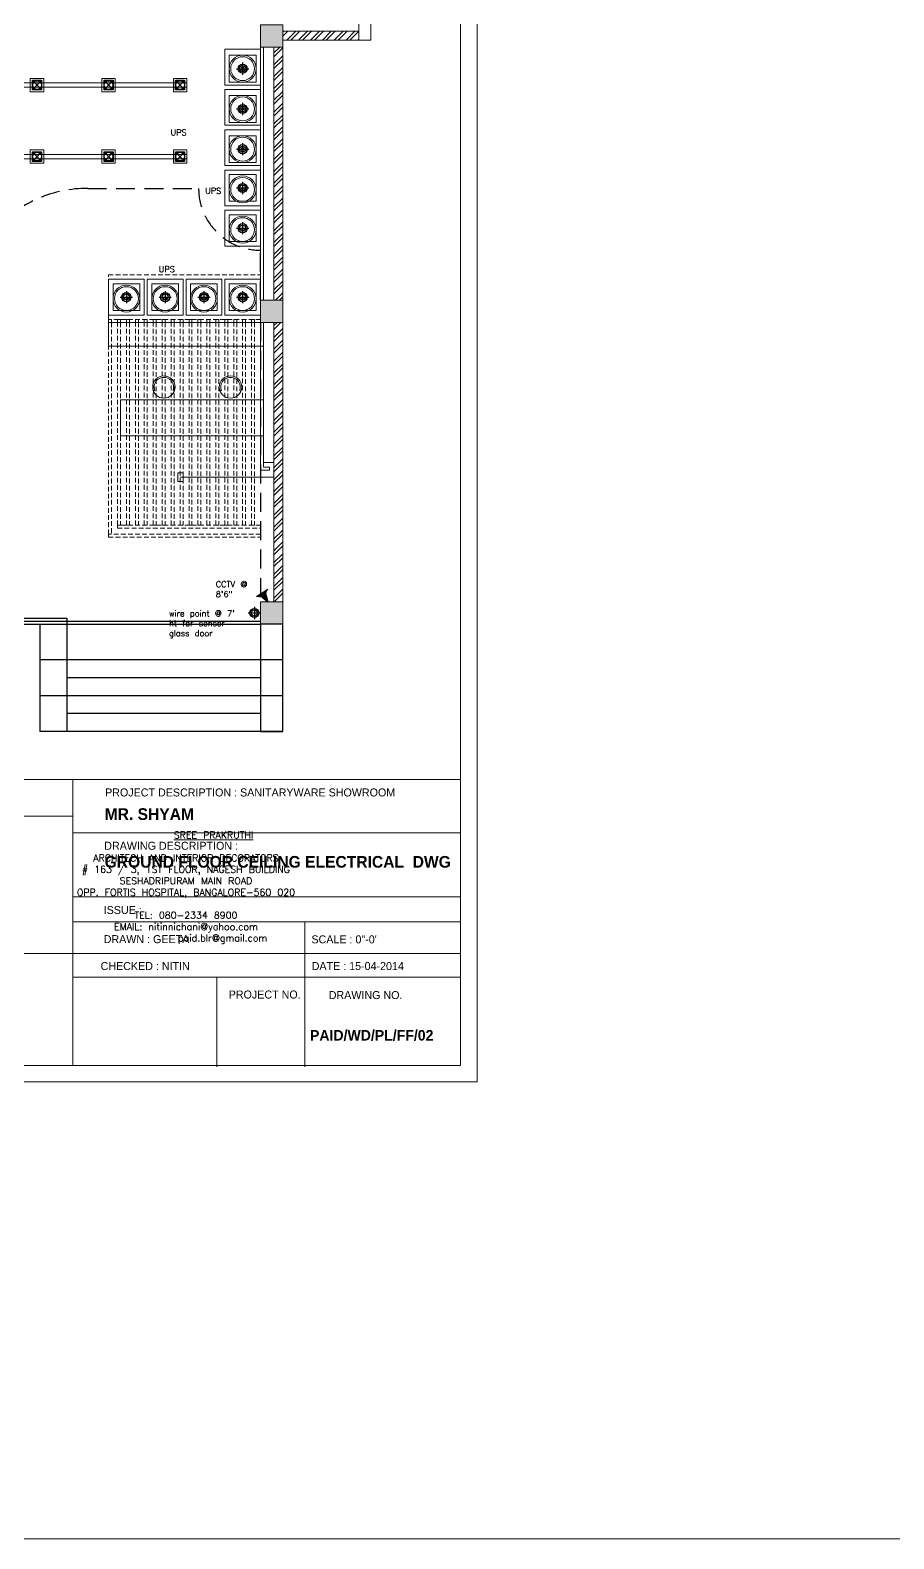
# Model space of a CAD drawing. Header units: inches. Extents: x 111501 to 134888, y 46021 to 52102.
# Drawn here: x 114225 to 114805, y 46021 to 47033 of the extents above; entities that cross this region are included whole.
import ezdxf

# ---------------------------------------------------------------- set-up
doc = ezdxf.new("R2010")
doc.units = ezdxf.units.IN
doc.header["$MEASUREMENT"] = 0
doc.linetypes.add('DASHED', pattern=[19.05, 12.7, -6.35])
doc.linetypes.add('HIDDEN2', pattern=[4.7625, 3.175, -1.5875])
for name, color, linetype, lineweight in [('column', 252, 'Continuous', 9), ('dimension', 250, 'Continuous', 0), ('FURNITURE', 14, 'Continuous', 18), ('SHEET', 7, 'Continuous', 30), ('text1', 7, 'Continuous', 0), ('wall', 7, 'Continuous', 9)]:
    doc.layers.add(name, color=color, linetype=linetype, lineweight=lineweight)
for name, color, linetype in [('electrical layout', 250, 'Continuous'), ('electrical planing', 251, 'Continuous'), ('false ceiling', 5, 'Continuous'), ('H', 9, 'Continuous'), ('staircase', 6, 'Continuous')]:
    doc.layers.add(name, color=color, linetype=linetype)
doc.styles.get("Standard").update_dxf_attribs({"font": 'txt.shx', "height": 6})
doc.styles.add('style4', font='GOTHIC.TTF', dxfattribs={"height": 18})
pattern_1 = [(45, (15065.448, 38.135), (-3.97747564, 3.97747564), []), (45, (15068.0994, 38.135), (-3.97747564, 3.97747564), [])]

# ---------------------------------------------------------------- blocks, each defined once
blk = doc.blocks.new('cctv')
at = {"layer": 'electrical layout'}
h = blk.add_hatch(color=122, dxfattribs=at)
h.set_gradient(color1=(19, 236, 153), color2=(76, 0, 0), one_color=1)
h.paths.add_polyline_path([(24133.65, 5037.24), (24127.98, 5043.08), (24131.36, 5042.62), (24135.52, 5044.65), (24133.39, 5040.62)])
h = blk.add_hatch(color=122, dxfattribs=at)
h.set_gradient(color1=(19, 236, 153), color2=(76, 0, 0), rotation=90, one_color=1, name='HEMISPHERICAL')
h.paths.add_polyline_path([(24127.98, 5043.08), (24131.36, 5042.62), (24135.52, 5044.65), (24133.39, 5040.62), (24133.65, 5037.24)])
at = {"layer": 'electrical layout', "color": 7}
blk.add_lwpolyline([(24133.39, 5040.62), (24135.52, 5044.65), (24135.52, 5044.65), (24131.36, 5042.62)], dxfattribs=at)
blk = doc.blocks.new('cct')
at = {"linetype": 'ByBlock'}
for p, q in [((-259.9, 4767.2), (-256.1, 4774.3)), ((-252.5, 4770.7), (-259.9, 4767.2)), ((-256.1, 4774.3), (-256.6, 4780.6)), ((-256.6, 4780.6), (-246.3, 4769.8))]:
    blk.add_line(p, q, dxfattribs=at)
at = {"layer": 'electrical planing', "color": 6, "xscale": 1.768501453454219, "yscale": 1.768501453454219, "zscale": 1.768501453454219, "rotation": 179.2941866071456}
blk.add_blockref('cctv', (42530.4, 13162.2), dxfattribs=at)

msp = doc.modelspace()

# ---------------------------------------------------------------- hatches: boundary and pattern name
at = {"layer": 'column'}
h = msp.add_hatch(color=256, dxfattribs=at)
h.paths.add_polyline_path([(114394.75, 47032.79), (114394.75, 47021.79), (114383.75, 47021.79), (114383.75, 47032.79)])
h.paths.add_polyline_path([(114383.75, 47032.79), (114383.75, 47036.79), (114394.75, 47036.79), (114394.75, 47032.79)])
h.paths.add_polyline_path([(114383.75, 47021.79), (114379.75, 47021.79), (114379.75, 47032.79), (114383.75, 47032.79)])
h.paths.add_polyline_path([(114379.75, 47036.79), (114383.75, 47036.79), (114383.75, 47032.79), (114379.75, 47032.79)])
h = msp.add_hatch(color=256, dxfattribs=at)
h.paths.add_polyline_path([(114394.75, 46848), (114394.75, 46837), (114383.75, 46837), (114383.75, 46848)])
h.paths.add_polyline_path([(114383.75, 46848), (114383.75, 46852), (114394.75, 46852), (114394.75, 46848)])
h.paths.add_polyline_path([(114383.75, 46837), (114379.75, 46837), (114379.75, 46848), (114383.75, 46848)])
h.paths.add_polyline_path([(114379.75, 46852), (114383.75, 46852), (114383.75, 46848), (114379.75, 46848)])
h = msp.add_hatch(color=256, dxfattribs=at)
h.paths.add_polyline_path([(114394.75, 46645.52), (114394.75, 46634.52), (114383.75, 46634.52), (114383.75, 46645.52)])
h.paths.add_polyline_path([(114383.75, 46645.52), (114383.75, 46649.52), (114394.75, 46649.52), (114394.75, 46645.52)])
h.paths.add_polyline_path([(114383.75, 46634.52), (114379.75, 46634.52), (114379.75, 46645.52), (114383.75, 46645.52)])
h.paths.add_polyline_path([(114379.75, 46649.52), (114383.75, 46649.52), (114383.75, 46645.52), (114379.75, 46645.52)])
at = {"layer": 'wall', "lineweight": 5}
h = msp.add_hatch(dxfattribs=at)
h.set_pattern_fill('ANSI32', color=256, scale=15, style=0)
h.set_pattern_definition(pattern_1)
h.paths.add_polyline_path([(114445.75, 47026.47), (114445.75, 47032.47), (114394.75, 47032.47), (114394.75, 47026.47)])
h = msp.add_hatch(dxfattribs=at)
h.set_pattern_fill('ANSI32', color=256, scale=15, style=0)
h.set_pattern_definition(pattern_1)
h.paths.add_polyline_path([(114388.75, 46851.95), (114394.75, 46851.95), (114394.75, 47021.74), (114388.75, 47021.74)])
h = msp.add_hatch(dxfattribs=at)
h.set_pattern_fill('ANSI32', color=256, scale=15, style=0)
h.set_pattern_definition(pattern_1)
h.paths.add_polyline_path([(114394.75, 46649.52), (114394.75, 46836.95), (114388.75, 46836.95), (114388.75, 46742.95), (114388.75, 46649.52)])

# ---------------------------------------------------------------- linework, layer by layer
at = {"layer": 'column'}
for points in [[(114394.75, 47036.74), (114379.75, 47036.74), (114379.75, 47021.74), (114394.75, 47021.74)], [(114394.75, 46851.95), (114379.75, 46851.95), (114379.75, 46836.95), (114394.75, 46836.95)], [(114394.75, 46649.52), (114379.75, 46649.52), (114379.75, 46634.52), (114394.75, 46634.52)]]:
    msp.add_lwpolyline(points, close=True, dxfattribs=at)
at = {"layer": 'dimension', "lineweight": 5}
msp.add_line((114326.01, 46733.14), (114388.75, 46733.14), dxfattribs=at)
msp.add_lwpolyline([(114327.75, 46736.01), (114324.27, 46736.01), (114324.27, 46730.27), (114327.75, 46730.27)], close=True, dxfattribs=at)
at = {"layer": 'electrical layout', "color": 5}
for p, q in [((114367.75, 47011.33), (114367.75, 47003.15)), ((114363.65, 47007.24), (114371.84, 47007.24)), ((114363.65, 46980.24), (114371.84, 46980.24)), ((114367.75, 46984.33), (114367.75, 46976.15)), ((114363.65, 46953.24), (114371.84, 46953.24)), ((114367.75, 46957.33), (114367.75, 46949.15)), ((114367.75, 46931.33), (114367.75, 46923.15)), ((114363.65, 46927.24), (114371.84, 46927.24)), ((114363.65, 46900.24), (114371.84, 46900.24)), ((114367.75, 46904.33), (114367.75, 46896.15)), ((114289.75, 46858.04), (114289.75, 46849.86)), ((114315.75, 46858.04), (114315.75, 46849.86)), ((114341.75, 46858.04), (114341.75, 46849.86)), ((114367.75, 46858.04), (114367.75, 46849.86)), ((114285.65, 46853.95), (114293.84, 46853.95)), ((114311.65, 46853.95), (114319.84, 46853.95)), ((114337.65, 46853.95), (114345.84, 46853.95)), ((114363.65, 46853.95), (114371.84, 46853.95))]:
    msp.add_line(p, q, dxfattribs=at)
at = {"layer": 'electrical layout'}
for p, q in [((114226.72, 46999.49), (114232.79, 46992.99)), ((114232.79, 46999.49), (114226.72, 46992.99)), ((114274.72, 46999.49), (114280.79, 46992.99)), ((114280.79, 46999.49), (114274.72, 46992.99)), ((114322.72, 46999.49), (114328.79, 46992.99)), ((114328.79, 46999.49), (114322.72, 46992.99)), ((114226.72, 46951.49), (114232.79, 46944.99)), ((114232.79, 46951.49), (114226.72, 46944.99)), ((114274.72, 46951.49), (114280.79, 46944.99)), ((114280.79, 46951.49), (114274.72, 46944.99)), ((114322.72, 46951.49), (114328.79, 46944.99)), ((114328.79, 46951.49), (114322.72, 46944.99))]:
    msp.add_line(p, q, dxfattribs=at)
at = {"layer": 'electrical layout', "color": 234}
for p, q in [((114375.65, 46646.11), (114375.65, 46637.93)), ((114371.56, 46642.02), (114379.75, 46642.02))]:
    msp.add_line(p, q, dxfattribs=at)
at = {"layer": 'electrical layout'}
for points in [[(114226.72, 46999.49), (114232.79, 46999.49), (114232.79, 46992.99), (114226.72, 46992.99)], [(114226.72, 46999.49), (114232.79, 46999.49), (114232.79, 46992.99), (114226.72, 46992.99)], [(114226.72, 46999.49), (114232.79, 46999.49), (114232.79, 46992.99), (114226.72, 46992.99)], [(114274.72, 46999.49), (114280.79, 46999.49), (114280.79, 46992.99), (114274.72, 46992.99)], [(114274.72, 46999.49), (114280.79, 46999.49), (114280.79, 46992.99), (114274.72, 46992.99)], [(114274.72, 46999.49), (114280.79, 46999.49), (114280.79, 46992.99), (114274.72, 46992.99)], [(114322.72, 46999.49), (114328.79, 46999.49), (114328.79, 46992.99), (114322.72, 46992.99)], [(114322.72, 46999.49), (114328.79, 46999.49), (114328.79, 46992.99), (114322.72, 46992.99)], [(114322.72, 46999.49), (114328.79, 46999.49), (114328.79, 46992.99), (114322.72, 46992.99)], [(114226.72, 46951.49), (114232.79, 46951.49), (114232.79, 46944.99), (114226.72, 46944.99)], [(114226.72, 46951.49), (114232.79, 46951.49), (114232.79, 46944.99), (114226.72, 46944.99)], [(114226.72, 46951.49), (114232.79, 46951.49), (114232.79, 46944.99), (114226.72, 46944.99)], [(114274.72, 46951.49), (114280.79, 46951.49), (114280.79, 46944.99), (114274.72, 46944.99)], [(114274.72, 46951.49), (114280.79, 46951.49), (114280.79, 46944.99), (114274.72, 46944.99)], [(114274.72, 46951.49), (114280.79, 46951.49), (114280.79, 46944.99), (114274.72, 46944.99)], [(114322.72, 46951.49), (114328.79, 46951.49), (114328.79, 46944.99), (114322.72, 46944.99)], [(114322.72, 46951.49), (114328.79, 46951.49), (114328.79, 46944.99), (114322.72, 46944.99)], [(114322.72, 46951.49), (114328.79, 46951.49), (114328.79, 46944.99), (114322.72, 46944.99)]]:
    msp.add_lwpolyline(points, close=True, dxfattribs=at)
at = {"layer": 'electrical layout', "color": 5}
for centre, radius in [((114367.75, 47007.24), 3.07), ((114367.75, 47007.24), 2.05), ((114367.75, 46980.24), 3.07), ((114367.75, 46980.24), 2.05), ((114367.75, 46953.24), 3.07), ((114367.75, 46953.24), 2.05), ((114367.75, 46927.24), 3.07), ((114367.75, 46927.24), 2.05), ((114367.75, 46900.24), 3.07), ((114367.75, 46900.24), 2.05), ((114289.75, 46853.95), 3.07), ((114289.75, 46853.95), 2.05), ((114315.75, 46853.95), 3.07), ((114315.75, 46853.95), 2.05), ((114341.75, 46853.95), 3.07), ((114341.75, 46853.95), 2.05), ((114367.75, 46853.95), 3.07), ((114367.75, 46853.95), 2.05)]:
    msp.add_circle(centre, radius, dxfattribs=at)
at = {"layer": 'electrical layout'}
for centre in [(114229.75, 46996.24), (114229.75, 46996.24), (114229.75, 46996.24), (114277.75, 46996.24), (114277.75, 46996.24), (114277.75, 46996.24), (114325.75, 46996.24), (114325.75, 46996.24), (114325.75, 46996.24), (114229.75, 46948.24), (114229.75, 46948.24), (114229.75, 46948.24), (114277.75, 46948.24), (114277.75, 46948.24), (114277.75, 46948.24), (114325.75, 46948.24), (114325.75, 46948.24), (114325.75, 46948.24)]:
    msp.add_circle(centre, 2.92, dxfattribs=at)
at = {"layer": 'electrical layout', "color": 234}
for radius in [3.07, 2.05]:
    msp.add_circle((114375.65, 46642.02), radius, dxfattribs=at)
at = {"layer": 'false ceiling', "lineweight": 5}
for points in [[(114358.75, 47016.24), (114376.75, 47016.24), (114376.75, 46998.24), (114358.75, 46998.24)], [(114225.25, 47000.74), (114234.25, 47000.74), (114234.25, 46991.74), (114225.25, 46991.74)], [(114273.25, 47000.74), (114282.25, 47000.74), (114282.25, 46991.74), (114273.25, 46991.74)], [(114321.25, 47000.74), (114330.25, 47000.74), (114330.25, 46991.74), (114321.25, 46991.74)], [(114330.25, 46994.74), (114330.25, 46997.74), (114107.75, 46997.74), (114107.75, 46994.74)], [(114358.75, 46989.24), (114376.75, 46989.24), (114376.75, 46971.24), (114358.75, 46971.24)], [(114358.75, 46962.24), (114376.75, 46962.24), (114376.75, 46944.24), (114358.75, 46944.24)], [(114330.25, 46946.74), (114330.25, 46949.74), (114107.75, 46949.74), (114107.75, 46946.74)], [(114225.25, 46952.74), (114234.25, 46952.74), (114234.25, 46943.74), (114225.25, 46943.74)], [(114273.25, 46952.74), (114282.25, 46952.74), (114282.25, 46943.74), (114273.25, 46943.74)], [(114321.25, 46952.74), (114330.25, 46952.74), (114330.25, 46943.74), (114321.25, 46943.74)], [(114358.75, 46936.24), (114376.75, 46936.24), (114376.75, 46918.24), (114358.75, 46918.24)], [(114358.75, 46909.24), (114376.75, 46909.24), (114376.75, 46891.24), (114358.75, 46891.24)], [(114280.75, 46862.95), (114298.75, 46862.95), (114298.75, 46844.95), (114280.75, 46844.95)], [(114306.75, 46862.95), (114324.75, 46862.95), (114324.75, 46844.95), (114306.75, 46844.95)], [(114332.75, 46862.95), (114350.75, 46862.95), (114350.75, 46844.95), (114332.75, 46844.95)], [(114358.75, 46862.95), (114376.75, 46862.95), (114376.75, 46844.95), (114358.75, 46844.95)]]:
    msp.add_lwpolyline(points, close=True, dxfattribs=at)
at = {"layer": 'FURNITURE', "lineweight": 5}
for p, q in [((114379.75, 47021.74), (114379.75, 46849.92)), ((114381.75, 47021.74), (114381.75, 46851.95)), ((114388.75, 46836.95), (114277.75, 46836.95))]:
    msp.add_line(p, q, dxfattribs=at)
at = {"layer": 'FURNITURE', "lineweight": 0}
for p, q in [((114379.75, 46836.95), (114379.75, 46737.95)), ((114381.75, 46836.95), (114381.75, 46739.95)), ((114307.73, 46791.4), (114308.79, 46791.4)), ((114321.01, 46791.43), (114322.07, 46791.43)), ((114352.43, 46791.4), (114353.48, 46791.4)), ((114365.71, 46791.43), (114366.76, 46791.43)), ((114379.75, 46737.95), (114385.75, 46737.95)), ((114381.75, 46742.95), (114388.75, 46742.95)), ((114381.75, 46739.95), (114385.75, 46739.95)), ((114385.75, 46739.95), (114385.75, 46737.95))]:
    msp.add_line(p, q, dxfattribs=at)
for points in [[(114355.75, 47020.24), (114379.75, 47020.24), (114379.75, 46996.24), (114355.75, 46996.24)], [(114355.75, 46993.24), (114379.75, 46993.24), (114379.75, 46969.24), (114355.75, 46969.24)], [(114355.75, 46966.24), (114379.75, 46966.24), (114379.75, 46942.24), (114355.75, 46942.24)], [(114355.75, 46939.24), (114379.75, 46939.24), (114379.75, 46915.24), (114355.75, 46915.24)], [(114355.75, 46912.24), (114379.75, 46912.24), (114379.75, 46888.24), (114355.75, 46888.24)], [(114277.75, 46865.95), (114301.75, 46865.95), (114301.75, 46841.95), (114277.75, 46841.95)], [(114303.75, 46865.95), (114327.75, 46865.95), (114327.75, 46841.95), (114303.75, 46841.95)], [(114329.75, 46865.95), (114353.75, 46865.95), (114353.75, 46841.95), (114329.75, 46841.95)], [(114355.75, 46865.95), (114379.75, 46865.95), (114379.75, 46841.95), (114355.75, 46841.95)]]:
    msp.add_lwpolyline(points, close=True, dxfattribs=at)
at = {"layer": 'FURNITURE', "color": 254, "linetype": 'HIDDEN2', "lineweight": 5}
for points in [[(114277.75, 46868.95), (114379.75, 46868.95), (114379.75, 46838.95), (114277.75, 46838.95)], [(114277.75, 46836.95), (114279.75, 46836.95), (114279.75, 46694.95), (114277.75, 46694.95)], [(114283.75, 46836.95), (114285.75, 46836.95), (114285.75, 46700.95), (114283.75, 46700.95)], [(114289.75, 46836.95), (114291.75, 46836.95), (114291.75, 46700.95), (114289.75, 46700.95)], [(114295.75, 46836.95), (114297.75, 46836.95), (114297.75, 46700.95), (114295.75, 46700.95)], [(114301.75, 46836.95), (114303.75, 46836.95), (114303.75, 46700.95), (114301.75, 46700.95)], [(114307.75, 46836.95), (114309.75, 46836.95), (114309.75, 46700.95), (114307.75, 46700.95)], [(114313.75, 46836.95), (114315.75, 46836.95), (114315.75, 46700.95), (114313.75, 46700.95)], [(114319.75, 46836.95), (114321.75, 46836.95), (114321.75, 46700.95), (114319.75, 46700.95)], [(114325.75, 46836.95), (114327.75, 46836.95), (114327.75, 46700.95), (114325.75, 46700.95)], [(114331.75, 46836.95), (114333.75, 46836.95), (114333.75, 46700.95), (114331.75, 46700.95)], [(114337.75, 46836.95), (114339.75, 46836.95), (114339.75, 46700.95), (114337.75, 46700.95)], [(114343.75, 46836.95), (114345.75, 46836.95), (114345.75, 46700.95), (114343.75, 46700.95)], [(114349.75, 46836.95), (114351.75, 46836.95), (114351.75, 46700.95), (114349.75, 46700.95)], [(114355.75, 46836.95), (114357.75, 46836.95), (114357.75, 46700.95), (114355.75, 46700.95)], [(114361.75, 46836.95), (114363.75, 46836.95), (114363.75, 46700.95), (114361.75, 46700.95)], [(114367.75, 46836.95), (114369.75, 46836.95), (114369.75, 46700.95), (114367.75, 46700.95)], [(114373.75, 46836.95), (114375.75, 46836.95), (114375.75, 46700.95), (114373.75, 46700.95)], [(114283.75, 46698.95), (114379.75, 46698.95), (114379.75, 46700.95), (114283.75, 46700.95)], [(114277.75, 46692.95), (114379.75, 46692.95), (114379.75, 46694.95), (114277.75, 46694.95)]]:
    msp.add_lwpolyline(points, close=True, dxfattribs=at)
at = {"layer": 'FURNITURE', "lineweight": 5}
for points in [[(114277.75, 46836.95), (114279.75, 46836.95), (114279.75, 46838.95), (114277.75, 46838.95)], [(114283.75, 46836.95), (114285.75, 46836.95), (114285.75, 46838.95), (114283.75, 46838.95)], [(114289.75, 46836.95), (114291.75, 46836.95), (114291.75, 46838.95), (114289.75, 46838.95)], [(114295.75, 46836.95), (114297.75, 46836.95), (114297.75, 46838.95), (114295.75, 46838.95)], [(114301.75, 46836.95), (114303.75, 46836.95), (114303.75, 46838.95), (114301.75, 46838.95)], [(114307.75, 46836.95), (114309.75, 46836.95), (114309.75, 46838.95), (114307.75, 46838.95)], [(114313.75, 46836.95), (114315.75, 46836.95), (114315.75, 46838.95), (114313.75, 46838.95)], [(114319.75, 46836.95), (114321.75, 46836.95), (114321.75, 46838.95), (114319.75, 46838.95)], [(114325.75, 46836.95), (114327.75, 46836.95), (114327.75, 46838.95), (114325.75, 46838.95)], [(114331.75, 46836.95), (114333.75, 46836.95), (114333.75, 46838.95), (114331.75, 46838.95)], [(114337.75, 46836.95), (114339.75, 46836.95), (114339.75, 46838.95), (114337.75, 46838.95)], [(114343.75, 46836.95), (114345.75, 46836.95), (114345.75, 46838.95), (114343.75, 46838.95)], [(114349.75, 46836.95), (114351.75, 46836.95), (114351.75, 46838.95), (114349.75, 46838.95)], [(114355.75, 46836.95), (114357.75, 46836.95), (114357.75, 46838.95), (114355.75, 46838.95)], [(114361.75, 46836.95), (114363.75, 46836.95), (114363.75, 46838.95), (114361.75, 46838.95)], [(114367.75, 46836.95), (114369.75, 46836.95), (114369.75, 46838.95), (114367.75, 46838.95)], [(114373.75, 46836.95), (114375.75, 46836.95), (114375.75, 46838.95), (114373.75, 46838.95)], [(114277.75, 46836.95), (114381.75, 46836.95), (114381.75, 46820.95), (114277.75, 46820.95)], [(114285.75, 46760.95), (114381.75, 46760.95), (114381.75, 46784.95), (114285.75, 46784.95)]]:
    msp.add_lwpolyline(points, close=True, dxfattribs=at)
at = {"layer": 'FURNITURE', "lineweight": 0}
for centre, radius in [((114367.75, 47007.24), 9), ((114367.75, 47007.24), 8), ((114367.75, 47007.24), 1), ((114367.75, 46980.24), 9), ((114367.75, 46980.24), 8), ((114367.75, 46980.24), 1), ((114367.75, 46953.24), 9), ((114367.75, 46953.24), 8), ((114367.75, 46953.24), 1), ((114367.75, 46926.24), 9), ((114367.75, 46926.24), 8), ((114367.75, 46926.24), 1), ((114367.75, 46899.24), 9), ((114367.75, 46899.24), 8), ((114367.75, 46899.24), 1), ((114289.75, 46852.95), 9), ((114289.75, 46852.95), 8), ((114315.75, 46852.95), 9), ((114315.75, 46852.95), 8), ((114341.75, 46852.95), 9), ((114341.75, 46852.95), 8), ((114367.75, 46852.95), 9), ((114367.75, 46852.95), 8), ((114289.75, 46852.95), 1), ((114315.75, 46852.95), 1), ((114341.75, 46852.95), 1), ((114367.75, 46852.95), 1), ((114314.89, 46793.63), 7.5), ((114359.59, 46793.63), 7.5)]:
    msp.add_circle(centre, radius, dxfattribs=at)
for centre in [(114314.89, 46793.63), (114359.59, 46793.63)]:
    msp.add_arc(centre, 6.5, 340.23035, 200.00667, dxfattribs=at)
at = {"layer": 'H', "linetype": 'DASHED'}
for p, q in [((114263.75, 46926.95), (114338.18, 46926.95)), ((114379.75, 46851.95), (114379.75, 46885.38)), ((114379.75, 46836.95), (114379.75, 46649.52))]:
    msp.add_line(p, q, dxfattribs=at)
for centre, radius, start, end in [((114263.75, 46842.95), 84, 90, 180), ((114379.75, 46926.95), 41.57, 180, 270)]:
    msp.add_arc(centre, radius, start, end, dxfattribs=at)
at = {"layer": 'SHEET', "color": 0, "lineweight": 5, "ltscale": 25}
for p, q in [((114514.05, 46530.3), (113687.83, 46530.3)), ((114253.81, 46530.3), (114253.81, 46338.49)), ((114253.81, 46505.69), (113687.83, 46505.69)), ((114350.44, 46397.65), (114350.44, 46337.58))]:
    msp.add_line(p, q, dxfattribs=at)
for points in [[(113676.77, 46327.43), (114525.12, 46327.43), (114525.12, 48100.82), (113676.77, 48100.82)], [(113687.83, 46338.49), (114514.05, 46338.49), (114514.05, 48089.76), (113687.83, 48089.76)]]:
    msp.add_lwpolyline(points, close=True, dxfattribs=at)
for points in [[(114514.05, 46494.5), (114253.81, 46494.5)], [(114514.05, 46451.63), (114253.81, 46451.63)], [(114514.05, 46434.78), (114253.81, 46434.78)], [(114409.53, 46397.65), (114409.53, 46434.78)], [(114076.34, 46413.54), (114253.81, 46413.54)], [(114253.81, 46413.54), (114514.05, 46413.54)], [(114514.05, 46397.65), (114253.81, 46397.65)], [(114409.53, 46337.44), (114409.53, 46397.51)]]:
    msp.add_lwpolyline(points, dxfattribs=at)
at = {"layer": 'staircase'}
for p, q in [((114107.75, 46638.52), (114249.75, 46638.52)), ((114107.75, 46636.52), (114231.75, 46636.52)), ((114231.75, 46636.52), (114376.59, 46636.52)), ((114249.75, 46638.52), (114249.75, 46634.52)), ((114376.81, 46636.52), (114379.75, 46636.52)), ((114107.75, 46634.52), (114231.75, 46634.52)), ((114231.75, 46634.52), (114231.75, 46562.52)), ((114231.75, 46634.52), (114376.59, 46634.52)), ((114249.75, 46634.52), (114249.75, 46562.52)), ((114373.03, 46634.52), (114379.75, 46634.52)), ((114379.75, 46634.52), (114379.75, 46562.52)), ((114394.75, 46610.52), (114231.75, 46610.52)), ((114379.75, 46598.52), (114249.75, 46598.52)), ((114394.75, 46586.52), (114231.75, 46586.52)), ((114379.75, 46574.52), (114249.75, 46574.52)), ((114394.75, 46562.52), (114231.75, 46562.52))]:
    msp.add_line(p, q, dxfattribs=at)
msp.add_lwpolyline([(114379.75, 46562.52), (114394.75, 46562.52), (114394.75, 46634.52), (114379.75, 46634.52)], close=True, dxfattribs=at)
at = {"layer": 'wall'}
for p, q in [((114445.75, 47032.47), (114394.75, 47032.47)), ((114388.75, 46851.95), (114388.75, 47021.74)), ((114445.75, 47026.47), (114394.75, 47026.47)), ((114394.75, 46851.95), (114394.75, 47021.74)), ((114388.75, 46649.52), (114388.75, 46836.95)), ((114394.75, 46649.52), (114394.75, 46836.95))]:
    msp.add_line(p, q, dxfattribs=at)
at = {"layer": 'wall', "lineweight": 5}
msp.add_lwpolyline([(111708.02, 50109.69), (121840.05, 50109.69), (121840.05, 46020.82), (111708.02, 46020.82)], close=True, dxfattribs=at)
at = {"layer": 'wall'}
msp.add_lwpolyline([(114453.75, 47026.47), (114445.75, 47026.47), (114445.75, 47044.47), (114453.75, 47044.47)], close=True, dxfattribs=at)

# ---------------------------------------------------------------- block references
at = {"layer": 'electrical layout', "xscale": 0.6159647207180474, "yscale": 0.6159647207180474, "zscale": 0.6159647207180474, "rotation": 79.7341119052411}
msp.add_blockref('cct', (117302.66, 46283.74), dxfattribs=at)

# ---------------------------------------------------------------- texts
at = {"layer": 'electrical layout', "color": 0, "char_height": 4, "attachment_point": 1}
for s, insert, width in [('CCTV @ 8\'6"', (114349.7, 46663.33), 30.1224), ("wire point @ 7' ht for senser glass door", (114318.31, 46643.78), 52.11)]:
    msp.add_mtext(s, dxfattribs=dict(at, insert=insert, width=width))
at = {"layer": 'SHEET', "color": 0, "lineweight": 5, "attachment_point": 1, "style": 'style4'}
for s, insert, char_height, width in [('PROJECT DESCRIPTION : SANITARYWARE SHOWROOM', (114275.44, 46524.3), 5.3696, 195.6395), ('{\\fCentury Gothic|b1|i0|c0|p34;MR. SHYAM}', (114275.12, 46511.02), 7.8389, 195.6395), ('DRAWING DESCRIPTION :', (114274.88, 46488.52), 5.3696, 195.6395), ('{\\fCentury Gothic|b1|i0|c0|p34;GROUND FLOOR CEILING ELECTRICAL  DWG }', (114275.12, 46478.98), 7.8389, 231.388), ('ISSUE :', (114274.51, 46445.44), 5.37, 195.6395), ('DRAWN : GEETA', (114274.5, 46425.86), 5.3696, 195.6395), ('SCALE : 0"-0\'', (114413.91, 46425.72), 5.3696, 376.1091), ('CHECKED : NITIN', (114272.43, 46407.82), 5.3696, 195.6395), ('DATE : 15-04-2014', (114414.09, 46407.82), 5.3696, 376.1091), ('PROJECT NO.', (114358.41, 46388.71), 5.3696, 195.6395), ('DRAWING NO.', (114425.53, 46388.35), 5.3696, 376.1091), ('{\\fCentury Gothic|b1|i0|c0|p34;PAID/WD/PL/FF/02}', (114412.95, 46362.19), 7.055, 356.5451)]:
    msp.add_mtext(s, dxfattribs=dict(at, insert=insert, char_height=char_height, width=width))
at = {"layer": 'SHEET', "color": 0, "lineweight": 5, "insert": (114329.71, 46457.7), "char_height": 4.6088, "width": 497.3957, "attachment_point": 5}
msp.add_mtext('         {\\LSREE PRAKRUTHI} \\P\\PARCHITECH AND INTERIOR DECORATORS\\P{\\A1;# 163 / 3, 1ST FLOOR, NAGESH BUILDING\\PSESHADRIPURAM MAIN ROAD\\POPP. FORTIS HOSPITAL, BANGALORE-560 020\\P\\PTEL: 080-2334 8900\\PEMAIL: nitinnichani@yahoo.com\\P            paid.blr@gmail.com}', dxfattribs=at)
at = {"layer": 'text1', "color": 0, "char_height": 4, "width": 22.5097, "attachment_point": 1}
for insert in [(114319.38, 46966.42), (114342.58, 46927.3), (114311.42, 46874.71)]:
    msp.add_mtext('UPS', dxfattribs=dict(at, insert=insert))

doc.saveas('drawing.dxf')
